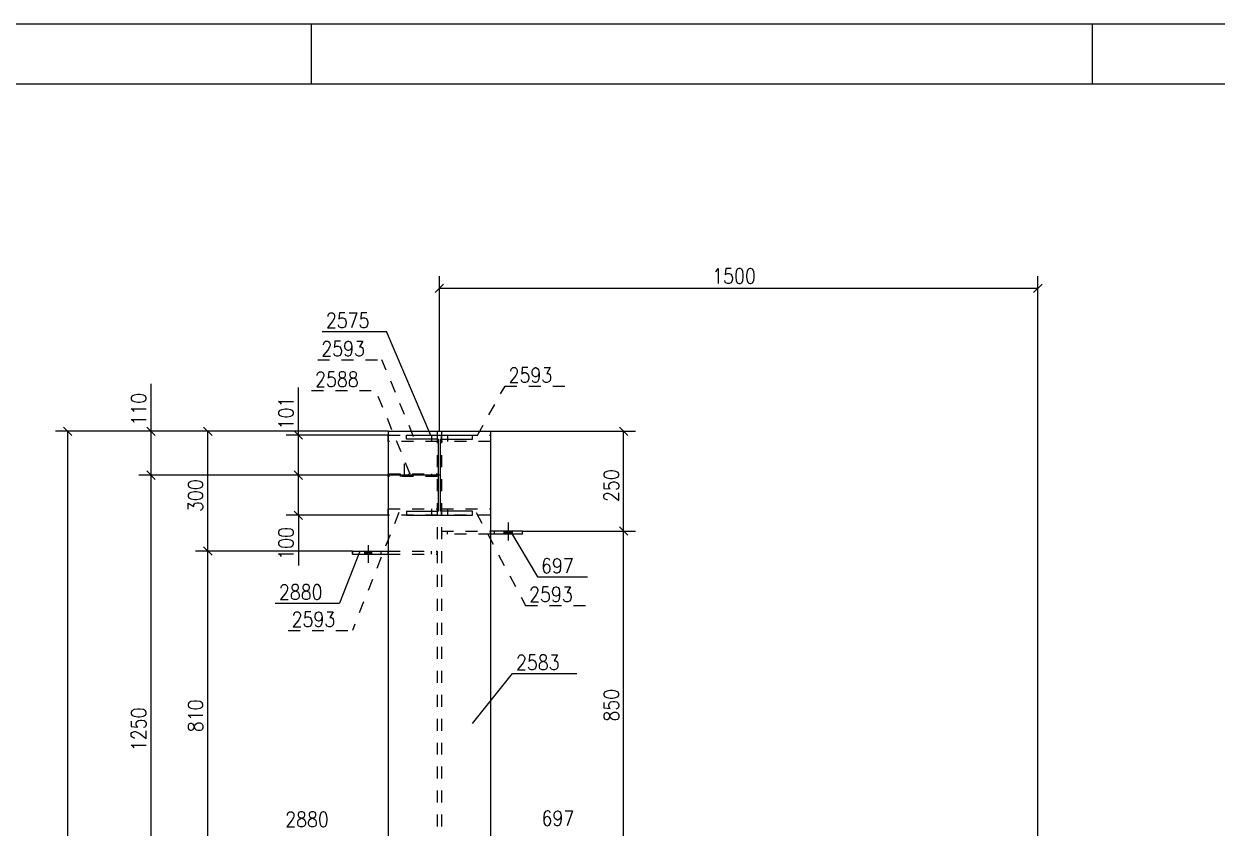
# Model space of a CAD drawing. Header units: millimetres. Extents: x 5 to 846, y 5 to 599.
# Drawn here: x 297.5 to 496.9, y 464.7 to 599 of the extents above; entities that cross this region are included whole.
import ezdxf

# ---------------------------------------------------------------- set-up
doc = ezdxf.new("R2010")
doc.units = ezdxf.units.MM
doc.linetypes.add('XKITLINE00', pattern=[0])
doc.linetypes.add('XKITLINE02', pattern=[4, 2, -2])
for name, color, linetype, lineweight in [('Cota', 4, 'Continuous', 0), ('Marca da peça', 2, 'Continuous', 0), ('Outro tipo de objeto', 7, 'Continuous', 0), ('Parafuso', 3, 'Continuous', 0), ('Peça', 2, 'Continuous', 0)]:
    doc.layers.add(name, color=color, linetype=linetype, lineweight=lineweight)
doc.styles.add('ROMANS', font='ROMANS__.TTF')
doc.styles.add('SIMPLEX', font='SIMPLEX_.TTF')

msp = doc.modelspace()

# ---------------------------------------------------------------- hatches: boundary and pattern name
at = {"layer": 'Parafuso'}
for points in [[(377.75, 513.78), (377.75, 514.32), (379.15, 514.32), (379.15, 513.78)], [(377.75, 513.78), (377.75, 514.32), (379.15, 514.32), (379.15, 513.78)], [(354.45, 510.45), (354.45, 510.98), (355.65, 510.98), (355.65, 510.45)]]:
    msp.add_hatch(color=7, dxfattribs=at).paths.add_polyline_path(points, flags=17)

# ---------------------------------------------------------------- linework, layer by layer
at = {"layer": 'Cota', "color": 7, "linetype": 'XKITLINE00', "lineweight": 0}
for p, q in [((366.92, 530.98), (366.92, 556.9)), ((466.92, 440.32), (466.92, 556.9)), ((367.62, 555.56), (366.21, 554.14)), ((366.92, 554.85), (466.92, 554.85)), ((467.62, 555.56), (466.21, 554.14)), ((318.73, 530.98), (318.73, 538.89)), ((318.73, 530.98), (318.73, 538.89)), ((343.35, 530.35), (343.35, 538.26)), ((343.35, 530.35), (343.35, 538.26)), ((358.38, 530.98), (302.75, 530.98)), ((304.1, 531.69), (305.51, 530.28)), ((304.8, 360.48), (304.8, 530.98)), ((358.38, 530.98), (316.68, 530.98)), ((318.02, 531.69), (319.43, 530.28)), ((318.73, 523.65), (318.73, 530.98)), ((358.38, 530.98), (326.16, 530.98)), ((327.5, 531.69), (328.92, 530.28)), ((328.21, 510.98), (328.21, 530.98)), ((342.64, 531.06), (344.05, 529.64)), ((375.45, 530.98), (399.7, 530.98)), ((396.99, 531.69), (398.4, 530.28)), ((397.7, 514.32), (397.7, 530.98)), ((358.38, 530.35), (341.3, 530.35)), ((343.35, 523.65), (343.35, 530.35)), ((366.92, 523.65), (316.68, 523.65)), ((366.92, 523.65), (316.68, 523.65)), ((318.02, 524.36), (319.43, 522.94)), ((318.02, 524.36), (319.43, 522.94)), ((318.73, 440.32), (318.73, 523.65)), ((366.92, 523.65), (341.3, 523.65)), ((366.92, 523.65), (341.3, 523.65)), ((342.64, 524.36), (344.05, 522.94)), ((342.64, 524.36), (344.05, 522.94)), ((343.35, 516.95), (343.35, 523.65)), ((358.38, 516.95), (341.3, 516.95)), ((342.64, 517.66), (344.05, 516.24)), ((343.35, 516.95), (343.35, 508.58)), ((343.35, 516.95), (343.35, 508.58)), ((396.99, 515.02), (398.4, 513.61)), ((396.99, 515.02), (398.4, 513.61)), ((380.78, 514.32), (399.7, 514.32)), ((380.78, 514.32), (399.7, 514.32)), ((397.7, 457.65), (397.7, 514.32)), ((352.39, 510.98), (326.16, 510.98)), ((352.39, 510.98), (326.16, 510.98)), ((327.5, 511.69), (328.92, 510.28)), ((327.5, 511.69), (328.92, 510.28)), ((328.21, 456.98), (328.21, 510.98))]:
    msp.add_line(p, q, dxfattribs=at)
at = {"layer": 'Cota', "color": 3}
for p in [(366.92, 554.85), (466.92, 554.85), (304.8, 530.98), (318.73, 530.98), (328.21, 530.98), (397.7, 530.98), (343.35, 530.35), (318.73, 523.65), (318.73, 523.65), (343.35, 523.65), (343.35, 523.65), (343.35, 516.95), (397.7, 514.32), (397.7, 514.32), (328.21, 510.98), (328.21, 510.98)]:
    msp.add_point(p, dxfattribs=at)
at = {"layer": 'Marca da peça', "color": 7, "linetype": 'XKITLINE00', "lineweight": 0}
for p, q in [((347.34, 547.65), (358.08, 547.65)), ((365.5, 530.25), (358.08, 547.65)), ((378.81, 514.23), (383.29, 506.66)), ((353.55, 510.77), (350.24, 502.27)), ((383.29, 506.66), (391.64, 506.66)), ((339.5, 502.27), (350.24, 502.27)), ((372.43, 482.18), (379.11, 490.52)), ((379.11, 490.52), (389.86, 490.52))]:
    msp.add_line(p, q, dxfattribs=at)
at = {"layer": 'Marca da peça', "color": 7, "linetype": 'XKITLINE02', "lineweight": 0}
for p, q in [((346.58, 542.91), (357.32, 542.91)), ((362.6, 530.07), (357.32, 542.91)), ((373.23, 530.23), (377.88, 538.5)), ((377.88, 538.5), (388.62, 538.5)), ((345.54, 537.81), (356.28, 537.81)), ((362.04, 523.84), (356.28, 537.81)), ((360.13, 517.39), (352.37, 497.72)), ((373.06, 517.42), (381.31, 501.89)), ((381.31, 501.89), (392.05, 501.89)), ((341.63, 497.72), (352.37, 497.72))]:
    msp.add_line(p, q, dxfattribs=at)
at = {"layer": 'Outro tipo de objeto', "color": 7, "linetype": 'XKITLINE00', "lineweight": 0}
msp.add_line((5, 599), (846, 599), dxfattribs=at)
at = {"layer": 'Outro tipo de objeto', "color": 2, "linetype": 'XKITLINE00', "lineweight": 0}
for p, q in [((345.5, 599), (345.5, 589)), ((476, 599), (476, 589))]:
    msp.add_line(p, q, dxfattribs=at)
at = {"layer": 'Outro tipo de objeto', "color": 6, "linetype": 'XKITLINE00', "lineweight": 0}
msp.add_line((30, 589), (836, 589), dxfattribs=at)
at = {"layer": 'Parafuso', "color": 7, "linetype": 'XKITLINE02', "lineweight": 0}
for p, q in [((361.05, 525.55), (361.05, 521.75)), ((361.05, 525.55), (361.05, 521.75)), ((360.35, 523.86), (360.35, 523.44)), ((360.35, 523.86), (360.35, 523.44)), ((361.75, 523.86), (361.75, 523.44)), ((361.75, 523.86), (361.75, 523.44))]:
    msp.add_line(p, q, dxfattribs=at)
at = {"layer": 'Parafuso', "color": 7, "linetype": 'XKITLINE00', "lineweight": 0}
for p, q in [((378.45, 512.75), (378.45, 515.72)), ((378.45, 512.75), (378.45, 515.72)), ((377.75, 513.78), (377.75, 514.32)), ((377.75, 513.78), (377.75, 514.32)), ((379.15, 513.78), (379.15, 514.32)), ((379.15, 513.78), (379.15, 514.32)), ((354.45, 510.45), (354.45, 510.98)), ((355.05, 508.99), (355.05, 511.95)), ((355.65, 510.45), (355.65, 510.98))]:
    msp.add_line(p, q, dxfattribs=at)
at = {"layer": 'Peça', "color": 4, "linetype": 'XKITLINE00', "lineweight": 0}
for p, q in [((358.38, 530.98), (375.45, 530.98)), ((358.38, 530.98), (358.38, 448.85)), ((375.45, 530.98), (375.45, 448.85)), ((361.42, 529.67), (361.42, 530.35)), ((361.42, 530.35), (372.42, 530.35)), ((366.71, 529.67), (361.42, 529.67)), ((366.71, 529.67), (366.71, 517.63)), ((367.12, 517.63), (367.12, 529.67)), ((367.12, 529.67), (372.42, 529.67)), ((372.42, 529.67), (372.42, 530.35)), ((361.42, 517.63), (361.42, 516.95)), ((361.42, 517.63), (366.71, 517.63)), ((361.42, 516.95), (372.42, 516.95)), ((372.42, 517.63), (367.12, 517.63)), ((372.42, 516.95), (372.42, 517.63)), ((375.5, 514.32), (375.45, 514.32)), ((380.78, 513.78), (375.45, 513.78)), ((380.78, 514.32), (375.5, 514.32)), ((376.12, 513.78), (376.12, 514.32)), ((380.78, 513.78), (380.78, 514.32)), ((352.39, 510.98), (358.38, 510.98)), ((352.39, 510.45), (352.39, 510.98)), ((352.39, 510.45), (358.38, 510.45))]:
    msp.add_line(p, q, dxfattribs=at)
at = {"layer": 'Peça', "color": 7, "linetype": 'XKITLINE02', "lineweight": 0}
for p, q in [((366.57, 530.98), (366.57, 440.67)), ((367.27, 530.98), (367.27, 440.67)), ((358.38, 530.35), (366.57, 530.35)), ((358.38, 529.28), (358.38, 530.35)), ((366.57, 529.28), (358.38, 529.28)), ((365.57, 530.35), (365.57, 529.28)), ((366.57, 530.35), (366.57, 529.28)), ((367.27, 530.35), (375.45, 530.35)), ((367.27, 529.28), (367.27, 530.35)), ((375.45, 529.28), (367.27, 529.28)), ((368.27, 530.35), (368.27, 529.28)), ((375.45, 530.35), (375.45, 529.28)), ((358.38, 523.86), (366.57, 523.86)), ((358.38, 523.44), (358.38, 523.86)), ((366.57, 523.44), (358.38, 523.44)), ((365.57, 523.86), (365.57, 523.44)), ((366.57, 523.86), (366.57, 523.44)), ((358.38, 518.02), (366.57, 518.02)), ((358.38, 516.95), (358.38, 518.02)), ((366.57, 516.95), (358.38, 516.95)), ((365.57, 518.02), (365.57, 516.95)), ((366.57, 518.02), (366.57, 516.95)), ((367.27, 518.02), (375.45, 518.02)), ((367.27, 516.95), (367.27, 518.02)), ((375.45, 516.95), (367.27, 516.95)), ((368.27, 518.02), (368.27, 516.95)), ((375.45, 518.02), (375.45, 516.95)), ((367.27, 514.32), (367.27, 513.78)), ((367.27, 514.32), (375.45, 514.32)), ((375.45, 513.78), (367.27, 513.78)), ((368.27, 513.78), (368.27, 514.32)), ((368.27, 513.78), (368.27, 514.32)), ((375.45, 514.32), (375.45, 513.78)), ((375.45, 513.78), (375.45, 514.32)), ((375.45, 513.78), (375.45, 514.32)), ((375.45, 514.32), (375.5, 514.32)), ((376.12, 513.78), (376.12, 514.32)), ((380.78, 513.78), (380.78, 514.32)), ((352.39, 510.98), (352.39, 510.45)), ((357.18, 510.45), (357.18, 510.98)), ((358.38, 510.98), (366.57, 510.98)), ((358.38, 510.45), (358.38, 510.98)), ((365.57, 510.45), (365.57, 510.98)), ((365.57, 510.45), (365.57, 510.98)), ((366.57, 510.45), (366.57, 510.98)), ((366.57, 510.98), (366.57, 510.45)), ((358.38, 510.45), (366.57, 510.45))]:
    msp.add_line(p, q, dxfattribs=at)

# ---------------------------------------------------------------- texts
at = {"layer": 'Cota', "color": 3, "style": 'SIMPLEX', "width": 0.85}
msp.add_text('1500', height=2.5, dxfattribs=at).set_placement((412.51, 555.65))
for s, p in [('110', (317.93, 531.92)), ('101', (342.55, 531.29)), ('300', (327.41, 517.5)), ('250', (396.9, 519.17)), ('100', (342.55, 509.52)), ('850', (396.9, 482.5)), ('1250', (317.93, 477.57)), ('810', (327.41, 480.73))]:
    msp.add_text(s, height=2.5, rotation=90.0002, dxfattribs=at).set_placement(p)
at = {"layer": 'Marca da peça', "color": 4, "style": 'ROMANS', "width": 0.85}
for s, p in [('2575', (347.94, 548.25)), ('2593', (347.18, 543.51)), ('2588', (346.14, 538.41)), ('2593', (378.48, 539.1)), ('697', (383.89, 507.26)), ('2880', (340.1, 502.87)), ('2593', (381.91, 502.49)), ('2593', (342.23, 498.32)), ('2583', (379.71, 491.12)), ('2880', (341.15, 464.92)), ('697', (383.99, 465.11))]:
    msp.add_text(s, height=2.5, dxfattribs=at).set_placement(p)

doc.saveas('drawing.dxf')
